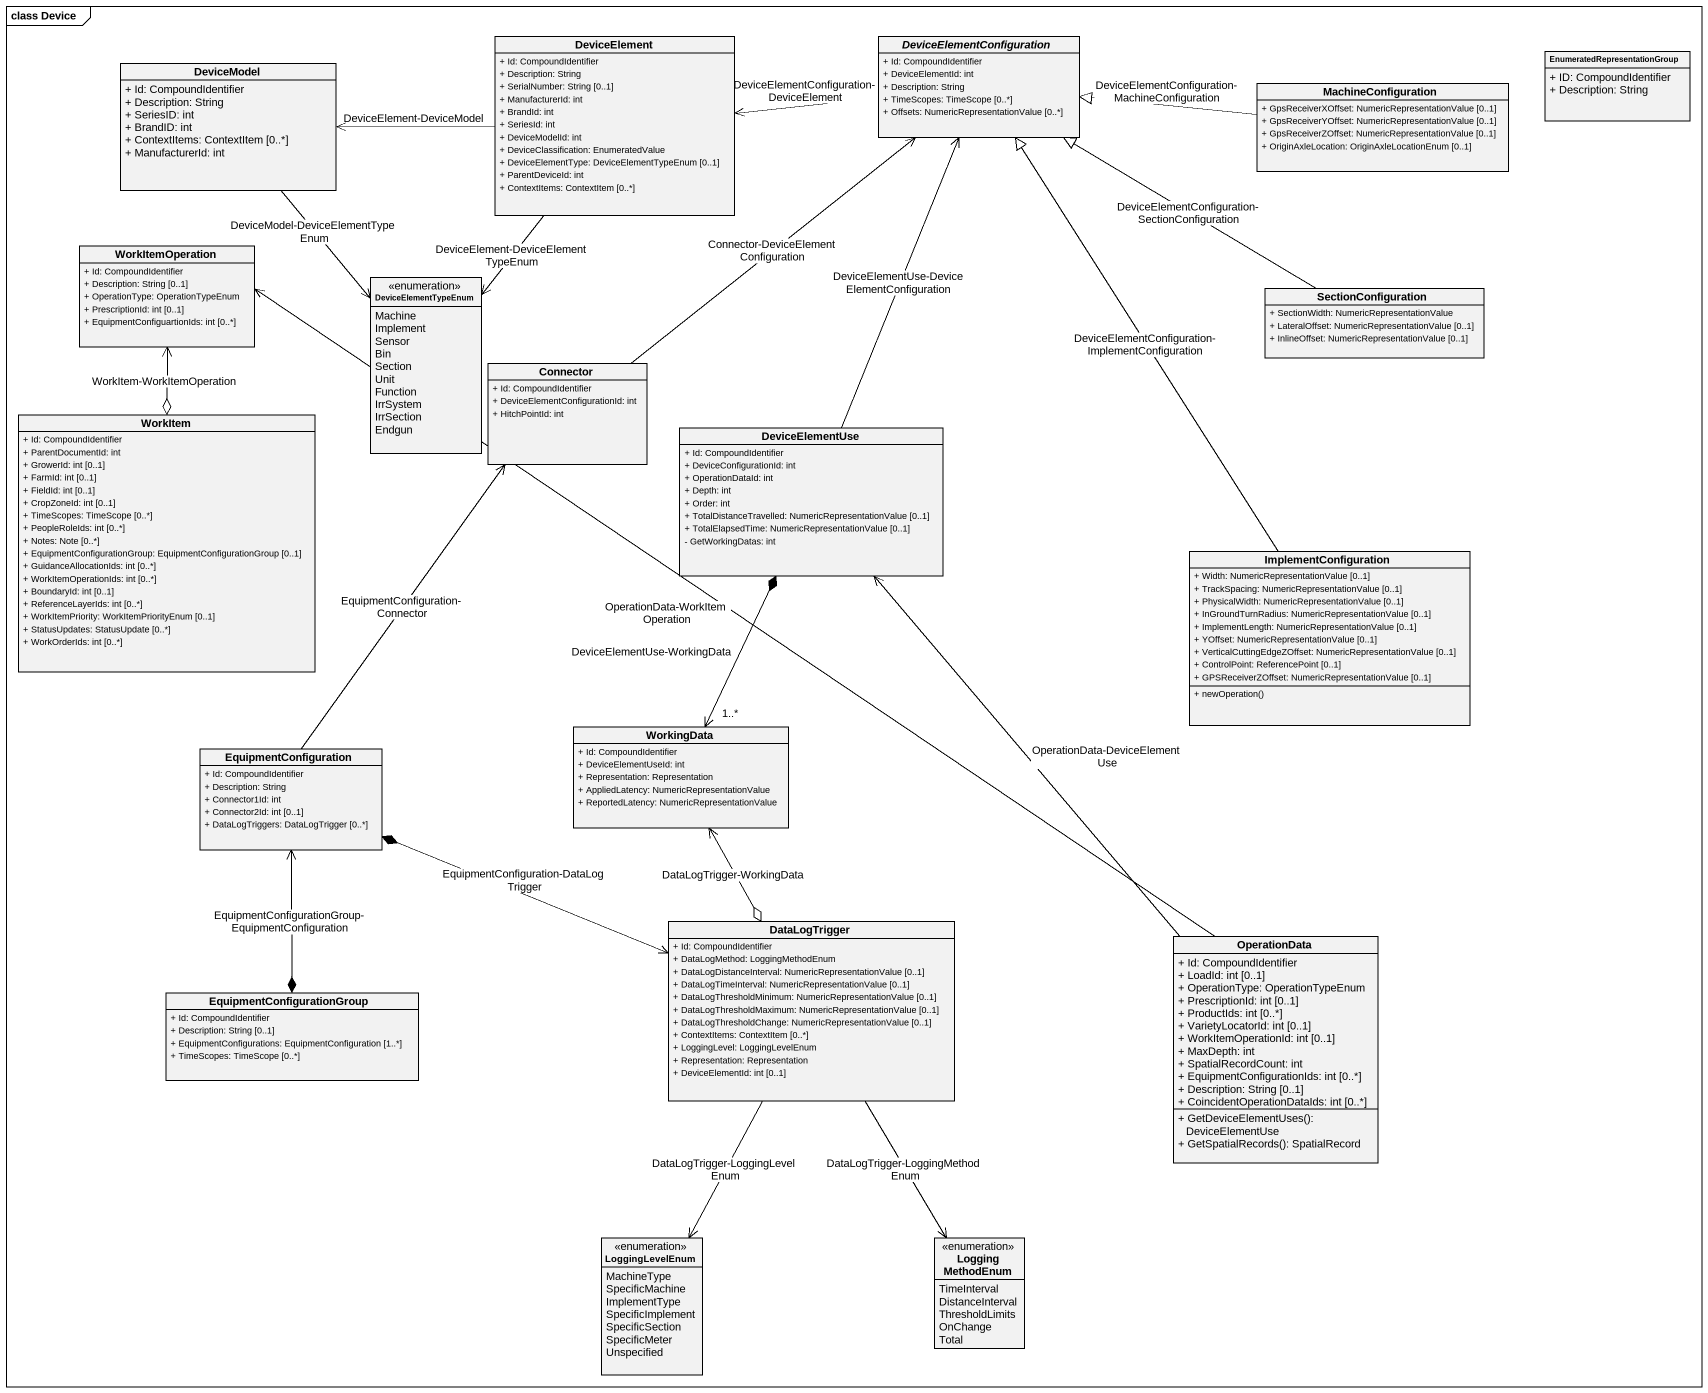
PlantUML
@startuml
mainframe class Device
hide circle
hide empty members
skinparam classAttributeIconSize 0
class DeviceModel {
  + Id: CompoundIdentifier
  + Description: String
  + SeriesID: int
  + BrandID: int
  + ContextItems: ContextItem [0..*]
  + ManufacturerId: int
}
class DeviceElement {
  + Id: CompoundIdentifier
  + Description: String
  + SerialNumber: String [0..1]
  + ManufacturerId: int
  + BrandId: int
  + SeriesId: int
  + DeviceModelId: int
  + DeviceClassification: EnumeratedValue
  + DeviceElementType: DeviceElementTypeEnum [0..1]
  + ParentDeviceId: int
  + ContextItems: ContextItem [0..*]
}
abstract class DeviceElementConfiguration {
  + Id: CompoundIdentifier
  + DeviceElementId: int
  + Description: String
  + TimeScopes: TimeScope [0..*]
  + Offsets: NumericRepresentationValue [0..*]
}
class "EnumeratedRepresentationGroup" as EnumeratedRepresentationGrou {
  + ID: CompoundIdentifier
  + Description: String
}
class MachineConfiguration {
  + GpsReceiverXOffset: NumericRepresentationValue [0..1]
  + GpsReceiverYOffset: NumericRepresentationValue [0..1]
  + GpsReceiverZOffset: NumericRepresentationValue [0..1]
  + OriginAxleLocation: OriginAxleLocationEnum [0..1]
}
class WorkItemOperation {
  + Id: CompoundIdentifier
  + Description: String [0..1]
  + OperationType: OperationTypeEnum
  + PrescriptionId: int [0..1]
  + EquipmentConfiguartionIds: int [0..*]
}
enum DeviceElementTypeEnum {
  Machine
  Implement
  Sensor
  Bin
  Section
  Unit
  Function
  IrrSystem
  IrrSection
  Endgun
}
class SectionConfiguration {
  + SectionWidth: NumericRepresentationValue
  + LateralOffset: NumericRepresentationValue [0..1]
  + InlineOffset: NumericRepresentationValue [0..1]
}
class Connector {
  + Id: CompoundIdentifier
  + DeviceElementConfigurationId: int
  + HitchPointId: int
}
class WorkItem {
  + Id: CompoundIdentifier
  + ParentDocumentId: int
  + GrowerId: int [0..1]
  + FarmId: int [0..1]
  + FieldId: int [0..1]
  + CropZoneId: int [0..1]
  + TimeScopes: TimeScope [0..*]
  + PeopleRoleIds: int [0..*]
  + Notes: Note [0..*]
  + EquipmentConfigurationGroup: EquipmentConfigurationGroup [0..1]
  + GuidanceAllocationIds: int [0..*]
  + WorkItemOperationIds: int [0..*]
  + BoundaryId: int [0..1]
  + ReferenceLayerIds: int [0..*]
  + WorkItemPriority: WorkItemPriorityEnum [0..1]
  + StatusUpdates: StatusUpdate [0..*]
  + WorkOrderIds: int [0..*]
}
class DeviceElementUse {
  + Id: CompoundIdentifier
  + DeviceConfigurationId: int
  + OperationDataId: int
  + Depth: int
  + Order: int
  + TotalDistanceTravelled: NumericRepresentationValue [0..1]
  + TotalElapsedTime: NumericRepresentationValue [0..1]
  - GetWorkingDatas: int
}
class ImplementConfiguration {
  + Width: NumericRepresentationValue [0..1]
  + TrackSpacing: NumericRepresentationValue [0..1]
  + PhysicalWidth: NumericRepresentationValue [0..1]
  + InGroundTurnRadius: NumericRepresentationValue [0..1]
  + ImplementLength: NumericRepresentationValue [0..1]
  + YOffset: NumericRepresentationValue [0..1]
  + VerticalCuttingEdgeZOffset: NumericRepresentationValue [0..1]
  + ControlPoint: ReferencePoint [0..1]
  + GPSReceiverZOffset: NumericRepresentationValue [0..1]
  + newOperation()
}
class EquipmentConfiguration {
  + Id: CompoundIdentifier
  + Description: String
  + Connector1Id: int
  + Connector2Id: int [0..1]
  + DataLogTriggers: DataLogTrigger [0..*]
}
class WorkingData {
  + Id: CompoundIdentifier
  + DeviceElementUseId: int
  + Representation: Representation
  + AppliedLatency: NumericRepresentationValue
  + ReportedLatency: NumericRepresentationValue
}
class DataLogTrigger {
  + Id: CompoundIdentifier
  + DataLogMethod: LoggingMethodEnum
  + DataLogDistanceInterval: NumericRepresentationValue [0..1]
  + DataLogTimeInterval: NumericRepresentationValue [0..1]
  + DataLogThresholdMinimum: NumericRepresentationValue [0..1]
  + DataLogThresholdMaximum: NumericRepresentationValue [0..1]
  + DataLogThresholdChange: NumericRepresentationValue [0..1]
  + ContextItems: ContextItem [0..*]
  + LoggingLevel: LoggingLevelEnum
  + Representation: Representation
  + DeviceElementId: int [0..1]
}
class OperationData {
  + Id: CompoundIdentifier
  + LoadId: int [0..1]
  + OperationType: OperationTypeEnum
  + PrescriptionId: int [0..1]
  + ProductIds: int [0..*]
  + VarietyLocatorId: int [0..1]
  + WorkItemOperationId: int [0..1]
  + MaxDepth: int
  + SpatialRecordCount: int
  + EquipmentConfigurationIds: int [0..*]
  + Description: String [0..1]
  + CoincidentOperationDataIds: int [0..*]
  + GetDeviceElementUses(): DeviceElementUse
  + GetSpatialRecords(): SpatialRecord
}
class EquipmentConfigurationGroup {
  + Id: CompoundIdentifier
  + Description: String [0..1]
  + EquipmentConfigurations: EquipmentConfiguration [1..*]
  + TimeScopes: TimeScope [0..*]
}
enum LoggingLevelEnum {
  MachineType
  SpecificMachine
  ImplementType
  SpecificImplement
  SpecificSection
  SpecificMeter
  Unspecified
}
enum LoggingMethodEnum {
  TimeInterval
  DistanceInterval
  ThresholdLimits
  OnChange
  Total
}
DeviceModel <-right- DeviceElement : DeviceElement-DeviceModel
DeviceElement <-right- DeviceElementConfiguration : DeviceElementConfiguration-DeviceElement
DeviceElementConfiguration <-- Connector : Connector-DeviceElementConfiguration
DeviceElementConfiguration <-- DeviceElementUse : DeviceElementUse-DeviceElementConfiguration
MachineConfiguration -left-|> DeviceElementConfiguration : DeviceElementConfiguration-MachineConfiguration
WorkItemOperation <--o WorkItem : WorkItem-WorkItemOperation
WorkItemOperation <-- OperationData : OperationData-WorkItemOperation
DeviceElementTypeEnum <-up- DeviceModel : DeviceModel-DeviceElementTypeEnum
DeviceElementTypeEnum <-up- DeviceElement : DeviceElement-DeviceElementTypeEnum
SectionConfiguration -left-|> DeviceElementConfiguration : DeviceElementConfiguration-SectionConfiguration
Connector <-- EquipmentConfiguration : EquipmentConfiguration-Connector
DeviceElementUse <-- OperationData : OperationData-DeviceElementUse
ImplementConfiguration -up-|> DeviceElementConfiguration : DeviceElementConfiguration-ImplementConfiguration
EquipmentConfiguration <--* EquipmentConfigurationGroup : EquipmentConfigurationGroup-EquipmentConfiguration
WorkingData "1..*" <-up-* DeviceElementUse : DeviceElementUse-WorkingData
WorkingData <--o DataLogTrigger : DataLogTrigger-WorkingData
DataLogTrigger <-left-* EquipmentConfiguration : EquipmentConfiguration-DataLogTrigger
LoggingLevelEnum <-up- DataLogTrigger : DataLogTrigger-LoggingLevelEnum
LoggingMethodEnum <-up- DataLogTrigger : DataLogTrigger-LoggingMethodEnum
@enduml
